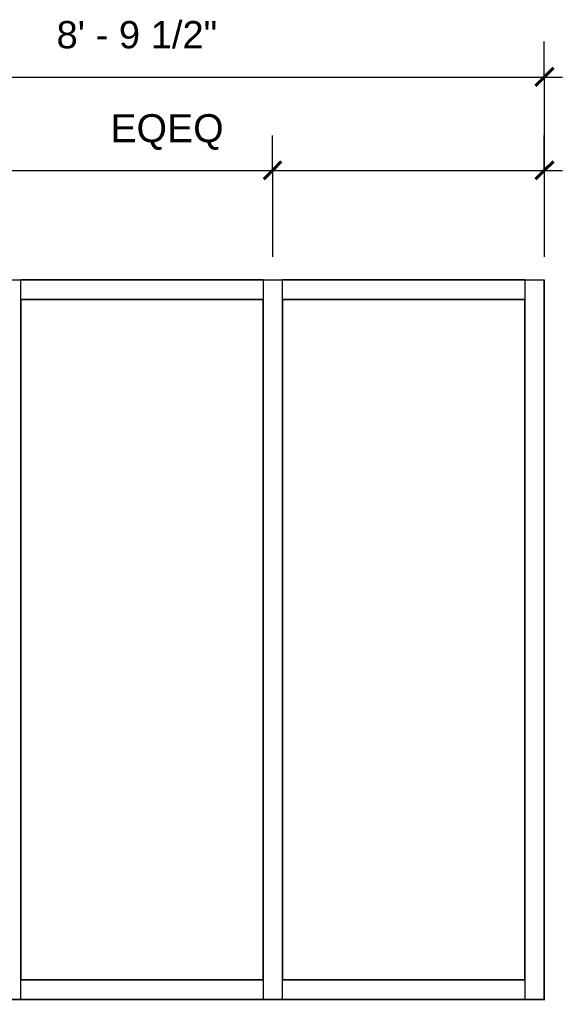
# Model space of a CAD drawing. Header units: inches. Extents: x -6061 to 13621, y -296 to 7483.
# Drawn here: x -5865.8 to -5796.3, y -184.6 to -59.2 of the extents above; entities that cross this region are included whole.
import ezdxf

# ---------------------------------------------------------------- set-up
doc = ezdxf.new("R2010")
doc.units = ezdxf.units.IN
doc.header["$MEASUREMENT"] = 0
doc.layers.get('0').update_dxf_attribs({"linetype": 'CONTINUOUS'})
doc.styles.add('Arial$001H0', font='arial.ttf')

msp = doc.modelspace()

# ---------------------------------------------------------------- linework, layer by layer
at = {"color": 7, "linetype": 'Continuous', "lineweight": 9, "true_color": 0x000007}
for p, q in [((-5798.64212, -66.58643), (-5798.64212, -62.02127)), ((-5906.44393, -66.58643), (-5796.31949, -66.58643)), ((-5798.64212, -66.58643), (-5798.64212, -89.5724)), ((-5833.40139, -78.51991), (-5833.40139, -74.03484)), ((-5798.64212, -78.51991), (-5798.64212, -74.03484)), ((-5870.4032, -78.51991), (-5833.40139, -78.51991)), ((-5833.40139, -78.51991), (-5796.31949, -78.51991)), ((-5833.40139, -78.51991), (-5833.40139, -89.5724)), ((-5798.64212, -78.51991), (-5798.64212, -89.5724)), ((-5868.16067, -92.53575), (-5865.59777, -92.53575)), ((-5865.59777, -184.55973), (-5865.59777, -92.53575)), ((-5865.59777, -95.01855), (-5865.59777, -92.53575)), ((-5834.60275, -92.53575), (-5865.59777, -92.53575)), ((-5834.60275, -92.53575), (-5834.60275, -95.01855)), ((-5834.60275, -92.53575), (-5832.11995, -92.53575)), ((-5834.60275, -92.53575), (-5834.60275, -184.55973)), ((-5832.11995, -95.01855), (-5832.11995, -92.53575)), ((-5801.12492, -92.53575), (-5832.11995, -92.53575)), ((-5832.11995, -184.55973), (-5832.11995, -92.53575)), ((-5801.12492, -92.53575), (-5801.12492, -95.01855)), ((-5801.12492, -92.53575), (-5798.64212, -92.53575)), ((-5801.12492, -92.53575), (-5801.12492, -184.55973)), ((-5798.64212, -184.55973), (-5798.64212, -92.53575)), ((-5834.60275, -95.01855), (-5865.59777, -95.01855)), ((-5865.59777, -95.01855), (-5865.59777, -182.07692)), ((-5865.59777, -95.01855), (-5834.60275, -95.01855)), ((-5834.60275, -182.07692), (-5834.60275, -95.01855)), ((-5832.11995, -95.01855), (-5801.12492, -95.01855)), ((-5801.12492, -95.01855), (-5832.11995, -95.01855)), ((-5832.11995, -95.01855), (-5832.11995, -182.07692)), ((-5801.12492, -182.07692), (-5801.12492, -95.01855)), ((-5865.59777, -182.07692), (-5834.60275, -182.07692)), ((-5865.59777, -184.55973), (-5865.59777, -182.07692)), ((-5834.60275, -182.07692), (-5865.59777, -182.07692)), ((-5834.60275, -182.07692), (-5834.60275, -184.55973)), ((-5832.11995, -182.07692), (-5801.12492, -182.07692)), ((-5832.11995, -184.55973), (-5832.11995, -182.07692)), ((-5801.12492, -182.07692), (-5832.11995, -182.07692)), ((-5801.12492, -182.07692), (-5801.12492, -184.55973)), ((-5865.59777, -184.55973), (-5868.16067, -184.55973)), ((-5868.16067, -184.55973), (-5865.59777, -184.55973)), ((-5865.59777, -184.55973), (-5834.60275, -184.55973)), ((-5834.60275, -184.55973), (-5865.59777, -184.55973)), ((-5832.11995, -184.55973), (-5834.60275, -184.55973)), ((-5834.60275, -184.55973), (-5832.11995, -184.55973)), ((-5832.11995, -184.55973), (-5801.12492, -184.55973)), ((-5801.12492, -184.55973), (-5832.11995, -184.55973)), ((-5798.64212, -184.55973), (-5801.12492, -184.55973)), ((-5801.12492, -184.55973), (-5798.64212, -184.55973))]:
    msp.add_line(p, q, dxfattribs=at)
at = {"color": 7, "linetype": 'Continuous', "lineweight": 40, "true_color": 0x000007}
for p, q in [((-5798.64212, -66.58643), (-5797.44076, -65.38507)), ((-5798.64212, -66.58643), (-5799.76338, -67.70769)), ((-5833.40139, -78.51991), (-5832.28013, -77.39864)), ((-5798.64212, -78.51991), (-5797.44076, -77.39864)), ((-5833.40139, -78.51991), (-5834.52266, -79.64118)), ((-5798.64212, -78.51991), (-5799.76338, -79.64118))]:
    msp.add_line(p, q, dxfattribs=at)
at = {"color": 7, "linetype": 'Continuous', "lineweight": 18, "true_color": 0x000007}
for p, q in [((-5906.6842, -92.53575), (-5798.64212, -92.53575)), ((-5798.64212, -92.53575), (-5798.64212, -184.55973)), ((-5798.64212, -184.55973), (-5798.56203, -184.55973))]:
    msp.add_line(p, q, dxfattribs=at)

# ---------------------------------------------------------------- texts
at = {"color": 7, "true_color": 0x000007, "style": 'Arial$001H0'}
for s, height, p in [('8\' - 9 1/2"', 3.4905041, (-5861.03268, -62.90236)), ('EQEQ', 3.590405, (-5854.14492, -74.91593))]:
    msp.add_text(s, height=height, dxfattribs=at).set_placement(p)

doc.saveas('drawing.dxf')
